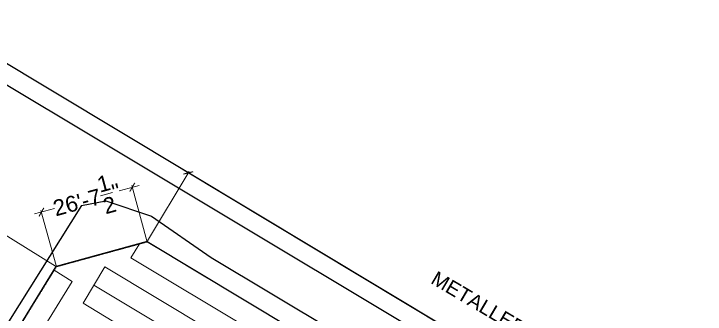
# Model space of a CAD drawing. Header units: inches. Extents: x -110725 to 51121, y 8404 to 44825.
# Drawn here: x 39566 to 41913, y 26145 to 27163 of the extents above; entities that cross this region are included whole.
import ezdxf

# ---------------------------------------------------------------- set-up
doc = ezdxf.new("R2010")
doc.units = ezdxf.units.IN
doc.header["$LTSCALE"] = 0.1
doc.header["$MEASUREMENT"] = 0
doc.linetypes.add('CENTER', pattern=[2, 1.25, -0.25, 0.25, -0.25])
doc.layers.get('0').update_dxf_attribs({"color": 1, "lineweight": 0})
doc.layers.get('Defpoints').update_dxf_attribs({"lineweight": 0})
for name, color, linetype in [('boundary', 6, 'Continuous'), ('building', 6, 'Continuous'), ('road', 8, 'Continuous')]:
    doc.layers.add(name, color=color, linetype=linetype)
doc.layers.add('dim', color=252, linetype='Continuous', lineweight=0)
doc.layers.add('TEXT', color=3, linetype='Continuous', lineweight=0)
doc.styles.add('EHSAN', font='arial.ttf', dxfattribs={"height": 54})
doc.styles.get("Standard").update_dxf_attribs({"font": 'arial.ttf'})
doc.dimstyles.new('DIM1', dxfattribs={"dimtxt": 54, "dimasz": 6, "dimexe": 6, "dimexo": 3, "dimgap": 1, "dimtad": 0, "dimzin": 0, "dimdsep": 46, "dimlunit": 4, "dimtxsty": 'EHSAN', "dimblk": 'ARCHTICK', "dimcen": 3, "dimdle": 6, "dimclrd": 4, "dimclre": 4, "dimclrt": 6, "dimadec": 0, "dimazin": 0, "dimtfac": 1, "dimtofl": 0, "dimtmove": 1, "dimatfit": 3, "dimldrblk": 'ARCHTICK', "dimfxl": 4, "dimtolj": 1, "dimtzin": 3, "dimlwd": -1, "dimlwe": -1, "dimarcsym": 0})

# ---------------------------------------------------------------- blocks, each defined once
blk = doc.blocks.new('_ArchTick')
at = {"color": 0, "linetype": 'ByBlock', "const_width": 0.15}
blk.add_lwpolyline([(-0.5, -0.5), (0.5, 0.5)], dxfattribs=at)
blk = doc.blocks.new('*D2543')
at = {"layer": 'Defpoints', "color": 0, "transparency": 16777216}
for p in [(40158.6, 26623.7), (40018.8, 26390.9, 1175.7), (42987, 24608.8, 1175.7)]:
    blk.add_point(p, dxfattribs=at)
at = {"layer": 'dim', "color": 4, "transparency": 16777216}
for p, q in [((40138.1, 26636.1), (41544, 25792)), ((40020.4, 26393.4), (40161.7, 26628.8)), ((43147.4, 24829.3), (41741.5, 25673.4)), ((42988.5, 24611.4), (43129.9, 24846.8))]:
    blk.add_line(p, q, dxfattribs=at)
at = {"layer": 'dim', "color": 4, "transparency": 16777216, "xscale": 24, "yscale": 24, "zscale": 24}
for p, rotation in [((40158.6, 26623.7), 149.019361839217), ((43126.8, 24841.6), 329.019361839217)]:
    blk.add_blockref('_ArchTick', p, dxfattribs=dict(at, rotation=rotation))
at = {"layer": 'dim', "color": 6, "transparency": 16777216, "insert": (41642.7, 25732.7), "char_height": 54, "attachment_point": 5, "rotation": 329.0194, "style": 'EHSAN'}
blk.add_mtext('\\A1;288\'-6"', dxfattribs=at)
blk = doc.blocks.new('*D2544')
at = {"layer": 'Defpoints', "color": 0, "transparency": 16777216}
for p in [(39660.1, 26490.8), (40018.8, 26390.9, 1175.7), (39710.6, 26306.5, 1175.7)]:
    blk.add_point(p, dxfattribs=at)
at = {"layer": 'dim', "color": 4, "transparency": 16777216}
for p, q in [((39991.5, 26581.5), (39924.1, 26563)), ((40018.1, 26393.8), (39966.8, 26580.9)), ((39637, 26484.4), (39704.4, 26502.9)), ((39709.8, 26309.4), (39658.5, 26496.5))]:
    blk.add_line(p, q, dxfattribs=at)
at = {"layer": 'dim', "color": 4, "transparency": 16777216, "xscale": 24, "yscale": 24, "zscale": 24}
for p, rotation in [((39968.4, 26575.2), 15.31055787332248), ((39660.1, 26490.8), 195.3105578733225)]:
    blk.add_blockref('_ArchTick', p, dxfattribs=dict(at, rotation=rotation))
at = {"layer": 'dim', "color": 6, "transparency": 16777216, "insert": (39814.3, 26533), "char_height": 54, "attachment_point": 5, "rotation": 15.3106, "style": 'EHSAN'}
blk.add_mtext('\\A1;26\'-7{\\H1x;\\S1/2;}"', dxfattribs=at)
blk = doc.blocks.new('*D2545')
at = {"layer": 'Defpoints', "color": 0, "transparency": 16777216}
for p in [(39710.6, 26306.5, 1175.7), (38022.1, 24460.8), (38421.1, 24214.8, 1175.7)]:
    blk.add_point(p, dxfattribs=at)
at = {"layer": 'dim', "color": 4, "transparency": 16777216}
for p, q in [((39324.1, 26572.9), (38738, 25622.1)), ((39708, 26308), (39306.4, 26555.6)), ((38009.5, 24440.4), (38595.6, 25391.2)), ((38418.6, 24216.4), (38017, 24464))]:
    blk.add_line(p, q, dxfattribs=at)
at = {"layer": 'dim', "color": 4, "transparency": 16777216, "xscale": 24, "yscale": 24, "zscale": 24}
for p, rotation in [((39311.5, 26552.5), 58.34713072888594), ((38022.1, 24460.8), 238.3471307288859)]:
    blk.add_blockref('_ArchTick', p, dxfattribs=dict(at, rotation=rotation))
at = {"layer": 'dim', "color": 6, "transparency": 16777216, "insert": (38666.8, 25506.6), "char_height": 54, "attachment_point": 5, "rotation": 58.3471, "style": 'EHSAN'}
blk.add_mtext('\\A1;204\'-9{\\H1x;\\S1/4;}"', dxfattribs=at)

msp = doc.modelspace()

# ---------------------------------------------------------------- linework, layer by layer
at = {"color": 9}
for p, q in [((39992.39614, 26383.62175), (39963.91336, 26336.08242)), ((39963.91336, 26336.08242), (42949.96697, 24547.0137, 1.07221)), ((39801.4197, 26181.64671, 1.07221), (39875.42634, 26305.16784, 1.07221)), ((39875.42634, 26305.16784, -0.01849), (42912.96363, 24485.25311, 1.07221)), ((39702.76804, 26293.77269, 1.07221), (39687.06103, 26268.21447, 1.07221)), ((39764.10777, 26256.07586, 1.07221), (39702.76804, 26293.77269, 1.07221)), ((38743.15184, 24594.79168), (39764.10777, 26256.07586, 1.07221)), ((39838.42302, 26243.40728, -0.01849), (42875.96031, 24423.49255, 1.07221)), ((39801.4197, 26181.64671, -0.01849), (42838.95699, 24361.73198, 1.07221))]:
    msp.add_line(p, q, dxfattribs=at)
at = {"layer": 'boundary', "linetype": 'CENTER', "elevation": -26.09038}
for points in [[(39710.56934, 26306.46684), (40018.84892, 26390.86365), (42986.98218, 24608.79412)], [(39710.56934, 26306.46684), (38692.71091, 24650.22286)]]:
    msp.add_lwpolyline(points, dxfattribs=at)
at = {"layer": 'building', "linetype": 'Continuous', "elevation": 1.07221}
msp.add_lwpolyline([(36256.32114, 20787.09078), (38421.12416, 24214.83069), (38608.38637, 24266.09692), (38729.46594, 24450.76329), (38692.71091, 24650.22286), (39710.56934, 26306.46684), (40018.84892, 26390.86365), (42986.98218, 24608.79412), (43023.17783, 24483.42297), (42986.87764, 24420.82334), (43301.37527, 24234.54273), (43531.66734, 24283.46768), (46076.03119, 22826.982)], dxfattribs=at)
at = {"layer": 'building', "color": 1, "linetype": 'Continuous', "elevation": 1.07221}
msp.add_lwpolyline([(40018.84892, 26390.86365), (39710.56934, 26306.46684)], dxfattribs=at)
at = {"layer": 'road', "linetype": 'Continuous'}
for points, elevation in [([(51054.03173, 20083.63124), (50828.3947, 20218.94372), (39259.65924, 27162.757)], 4.40796), ([(39228.6165, 27109.72141), (51000.53935, 20058.33929)], 1.42961), ([(39796.35974, 26513.70008), (36182.16887, 20762.23016)], 3.21662), ([(39796.35974, 26513.70008), (39878.65873, 26528.62687), (40033.69876, 26477.02846), (40235.75534, 26336.76517), (49385.48336, 20864.22481), (49997.20725, 20463.11896)], 3.21662)]:
    msp.add_lwpolyline(points, dxfattribs=dict(at, elevation=elevation))

# ---------------------------------------------------------------- texts
at = {"layer": 'TEXT', "color": 7, "linetype": 'Continuous', "lineweight": 25}
msp.add_text('METALLED ROAD ', height=48.6116571, rotation=329.43719354, dxfattribs=at).set_placement((40977.87041, 26251.54748))

# ---------------------------------------------------------------- dimensions: what is measured, and where the dimension line sits
at = {"layer": 'dim'}
dim = msp.add_linear_dim(base=(40158.64224, 26623.69701, -1174.66297), p1=(42986.98218, 24608.79412, 1.07221), p2=(40018.84892, 26390.86365, 1.07221), angle=149.01936184, dimstyle='DIM1', override={"dimtxt": 36, "dimasz": 24, "dimdle": 24}, dxfattribs=at)
dim.commit()
dim.dimension.update_dxf_attribs({"geometry": '*D2543', "text_midpoint": (41642.70888, 25732.66224, -1174.66297), "dimtype": 161})
for p1, p2, distance, picture, middle in [((40018.84892, 26390.86365, 1.07221), (39710.56934, 26306.46684, 1.07221), -191.0682, '*D2544', (39814.25742, 26532.9522, -1174.66297)), ((39710.56934, 26306.46684, 1.07221), (38421.12416, 24214.83069, 1.07221), -468.76796, '*D2545', (38666.81128, 25506.64488, -1174.66297))]:
    dim = msp.add_aligned_dim(p1=p1, p2=p2, distance=distance, dimstyle='DIM1', override={"dimtxt": 36, "dimasz": 24, "dimdle": 24}, dxfattribs=at)
    dim.commit()
    dim.dimension.update_dxf_attribs({"geometry": picture, "text_midpoint": middle})

doc.saveas('drawing.dxf')
